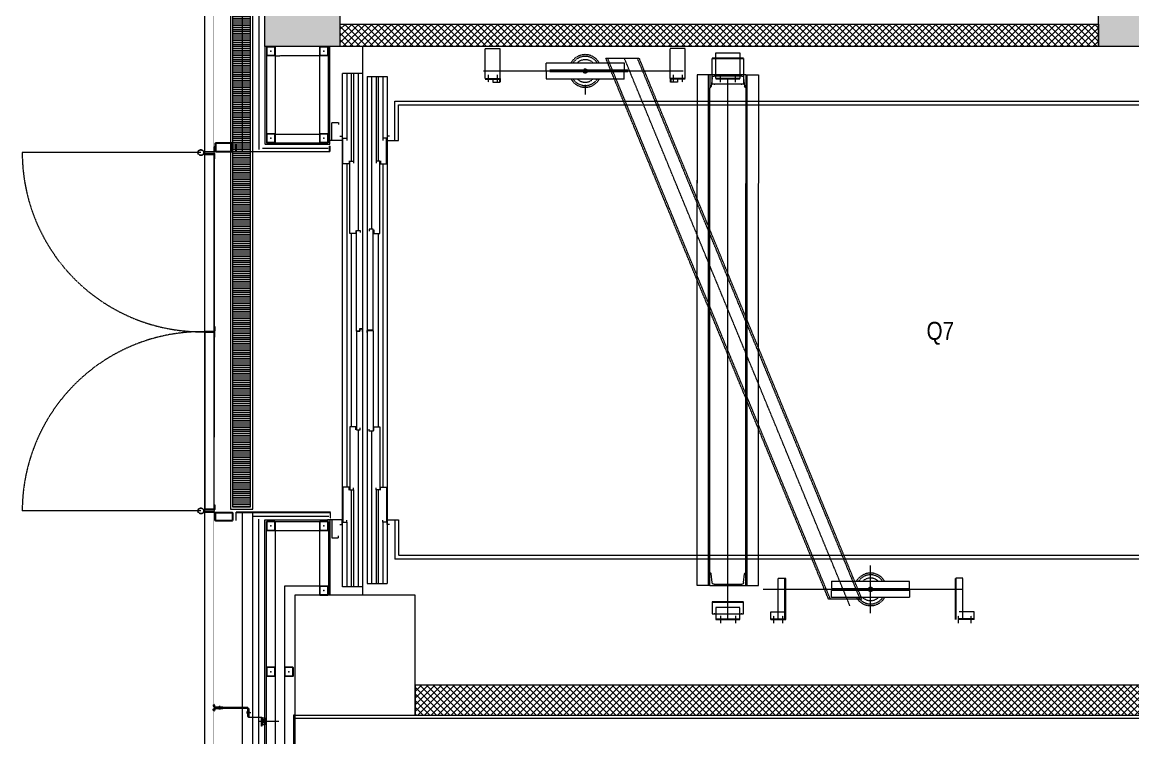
# Model space of a CAD drawing. Extents: x -1457 to 23780, y -2071 to 4205.
# Drawn here: x 1001 to 1740, y 1930 to 2406 of the extents above; entities that cross this region are included whole.
import ezdxf

# ---------------------------------------------------------------- set-up
doc = ezdxf.new("R2010")
doc.units = 0
doc.header["$MEASUREMENT"] = 0
doc.linetypes.add('HIDDEN', pattern=[0.375, 0.25, -0.125])
doc.layers.get('0').update_dxf_attribs({"color": 9, "lineweight": 9})
doc.layers.add('10', color=9, linetype='Continuous', lineweight=9)
doc.layers.add('M-TEFRIS2-015', color=129, linetype='Continuous', lineweight=9)
doc.styles.add('MuuM_TEXT-STANDART', font='ARIALN.TTF')

# ---------------------------------------------------------------- blocks, each defined once
blk = doc.blocks.new('p-ızgara 1')
h = blk.add_hatch()
h.set_pattern_fill('ANSI31', color=256, scale=10, angle=225, style=0)
h.set_pattern_definition([(270, (-1308.5183, 1064.6868), (1.25, -4e-16), [])])
h.paths.add_polyline_path([(1.5, 13.5), (1.5, 1.5), (394.5, 1.5), (394.5, 13.5)])
for points in [[(0, 15), (0, 0), (396, 0), (396, 15)], [(1.5, 13.5), (1.5, 1.5), (394.5, 1.5), (394.5, 13.5)]]:
    blk.add_lwpolyline(points, close=True)
blk = doc.blocks.new('NPU240')
for p, q in [((0, -120), (0, 120)), ((0, 120), (85, 120)), ((9.5, -92.2), (9.5, 92.2)), ((21.4, 105.2), (79.1, 110.2)), ((85, 120), (85, 116.7)), ((0, -120), (85, -120)), ((21.4, -105.2), (79.1, -110.2)), ((85, -120), (85, -116.7))]:
    blk.add_line(p, q)
for centre, radius, start, end in [((22.5, 92.2), 13, 95, 180), ((78.5, 116.7), 6.5, 275, 0), ((22.5, -92.2), 13, 180, 265), ((78.5, -116.7), 6.5, 0, 85)]:
    blk.add_arc(centre, radius, start, end)
blk = doc.blocks.new('p-kolon_80x80')
blk.add_lwpolyline([(-40, -40), (40, -40), (40, 40), (-40, 40)], close=True)
blk = doc.blocks.new('p- alum kaplama profil')
at = {"lineweight": 13}
blk.add_lwpolyline([(7.12, 12.59), (7.12, 26.49)], dxfattribs=at)
at = {"lineweight": 18}
blk.add_lwpolyline([(4.09, 6.16), (-1.41, 6.16), (-1.41, 6.46), (4.09, 6.46, 0.414214), (4.29, 6.66), (4.29, 14.66, -0.414214), (4.79, 15.16), (10.29, 15.16), (10.29, 14.86), (4.79, 14.86, 0.414214), (4.59, 14.66), (4.59, 6.66, -0.414214)], format="xyb", close=True, dxfattribs=at)
at = {"lineweight": 5}
blk.add_lwpolyline([(9.44, 15.16), (4.79, 15.16), (4.79, 17.16), (9.44, 17.16)], close=True, dxfattribs=at)
for points in [[(4.79, 15.16), (9.44, 17.16)], [(9.44, 15.16), (4.79, 17.16)]]:
    blk.add_lwpolyline(points, dxfattribs=at)
blk.add_lwpolyline([(-2.06, 5.56), (-2.06, -2.34), (-2.06, -15.69), (-1.66, -15.69), (-1.66, -2.34), (-1.66, 5.56), (-1.66, 5.56), (-1.66, 5.57), (-1.66, 5.57), (-1.66, 5.58), (-1.66, 5.58), (-1.65, 5.59), (-1.65, 5.59), (-1.65, 5.59), (-1.65, 5.6), (-1.65, 5.6), (-1.64, 5.61), (-1.64, 5.61), (-1.64, 5.62), (-1.64, 5.62), (-1.63, 5.62), (-1.63, 5.63), (-1.63, 5.63), (-1.62, 5.63), (-1.62, 5.64), (-1.61, 5.64), (-1.61, 5.64), (-1.61, 5.64), (-1.6, 5.65), (-1.6, 5.65), (-1.59, 5.65), (-1.59, 5.65), (-1.58, 5.65), (-1.58, 5.65), (-1.57, 5.66), (-1.57, 5.66), (-1.56, 5.66), (-1.56, 5.66), (3.94, 5.66), (3.94, 6.06), (-1.56, 6.06), (-1.58, 6.06), (-1.61, 6.05), (-1.63, 6.05), (-1.66, 6.05), (-1.68, 6.04), (-1.7, 6.03), (-1.73, 6.03), (-1.75, 6.02), (-1.77, 6.01), (-1.79, 6), (-1.82, 5.99), (-1.84, 5.97), (-1.86, 5.96), (-1.88, 5.94), (-1.89, 5.93), (-1.91, 5.91), (-1.93, 5.89), (-1.95, 5.87), (-1.96, 5.85), (-1.97, 5.83), (-1.99, 5.81), (-2, 5.79), (-2.01, 5.77), (-2.02, 5.75), (-2.03, 5.72), (-2.04, 5.7), (-2.04, 5.68), (-2.05, 5.65), (-2.05, 5.63), (-2.06, 5.61), (-2.06, 5.58)], close=True)
blk.add_lwpolyline([(-1.66, -2.34), (-2.06, -2.34)])
for points in [[(-2.36, -10.84), (-2.36, -16.39), (-2.36, -16.39, -0.414214), (-2.51, -16.54), (-2.51, -16.54), (-4.06, -16.54), (-4.06, -16.84), (-2.51, -16.84), (-2.51, -16.84, 0.414214), (-2.06, -16.39), (-2.06, -10.84)], [(-1.36, -10.84), (-1.66, -10.84), (-1.66, -16.39, 0.414214), (-1.21, -16.84), (-1.21, -16.84), (0.34, -16.84), (0.34, -16.54), (-1.21, -16.54), (-1.21, -16.54, -0.414214), (-1.36, -16.39), (-1.36, -16.39)]]:
    blk.add_lwpolyline(points, format="xyb", close=True)
for points in [[(1.05, 6.91, -10), (1.29, 7.56, -10)], [(1.29, 4.93, -10), (1.29, 7.8, -10)], [(1.53, 6.82, -10), (1.29, 7.56, -10)], [(0.67, 5.66, -10), (1.91, 5.66, -10)], [(0.67, 5.66, -10), (0.67, 5.64, -10), (0.67, 5.62, -10), (0.67, 5.6, -10), (0.68, 5.58, -10), (0.68, 5.56, -10), (0.69, 5.54, -10), (0.69, 5.52, -10), (0.7, 5.5, -10), (0.7, 5.48, -10), (0.71, 5.46, -10), (0.72, 5.45, -10), (0.73, 5.43, -10), (0.74, 5.41, -10), (0.75, 5.4, -10), (0.76, 5.38, -10), (0.77, 5.36, -10), (0.79, 5.35, -10), (0.8, 5.33, -10), (0.81, 5.32, -10), (0.83, 5.31, -10), (0.84, 5.29, -10), (0.86, 5.28, -10), (0.87, 5.27, -10), (0.89, 5.26, -10), (0.91, 5.25, -10), (0.92, 5.24, -10), (0.94, 5.23, -10), (0.96, 5.22, -10), (0.98, 5.21, -10), (1, 5.21, -10), (1.02, 5.2, -10), (1.03, 5.2, -10)], [(0.96, 5.66, -10), (0.97, 5.66, -10), (0.97, 5.66, -10), (0.97, 5.66, -10), (0.98, 5.66, -10), (0.98, 5.66, -10), (0.99, 5.66, -10), (0.99, 5.66, -10), (1, 5.66, -10), (1, 5.67, -10), (1, 5.67, -10), (1.01, 5.67, -10), (1.01, 5.67, -10), (1.01, 5.67, -10), (1.02, 5.68, -10), (1.02, 5.68, -10), (1.02, 5.68, -10), (1.03, 5.69, -10), (1.03, 5.69, -10), (1.03, 5.69, -10), (1.04, 5.7, -10), (1.04, 5.7, -10), (1.04, 5.7, -10), (1.04, 5.71, -10), (1.04, 5.71, -10), (1.05, 5.72, -10), (1.05, 5.72, -10), (1.05, 5.72, -10), (1.05, 5.73, -10), (1.05, 5.73, -10), (1.05, 5.74, -10), (1.05, 5.74, -10), (1.05, 5.75, -10)], [(1.61, 6.87, -10), (0.98, 6.96, -10)], [(1.33, 5.85, -10), (0.98, 5.88, -10)], [(1.56, 7.05, -10), (1.02, 7.13, -10)], [(1.03, 5.2, -10), (1.04, 5.2, -10), (1.05, 5.19, -10), (1.05, 5.19, -10), (1.06, 5.19, -10), (1.06, 5.19, -10), (1.07, 5.19, -10), (1.07, 5.19, -10), (1.08, 5.19, -10), (1.08, 5.19, -10), (1.09, 5.19, -10), (1.09, 5.18, -10), (1.1, 5.18, -10), (1.1, 5.18, -10), (1.11, 5.18, -10), (1.11, 5.18, -10), (1.12, 5.18, -10), (1.12, 5.18, -10), (1.13, 5.18, -10), (1.13, 5.18, -10), (1.14, 5.18, -10), (1.15, 5.18, -10), (1.15, 5.18, -10), (1.16, 5.17, -10), (1.16, 5.17, -10), (1.17, 5.17, -10), (1.17, 5.17, -10), (1.18, 5.17, -10), (1.18, 5.17, -10), (1.19, 5.17, -10), (1.19, 5.17, -10), (1.2, 5.17, -10), (1.2, 5.17, -10)], [(1.05, 5.83, -10), (1.05, 6.01, -10)], [(1.05, 5.75, -10), (1.05, 5.83, -10)], [(1.2, 5.17, -10), (1.2, 5.2, -10)], [(1.38, 5.2, -10), (1.2, 5.2, -10)], [(1.29, 6.16, -10), (1.29, 6.26, -10)], [(1.38, 5.17, -10), (1.38, 5.2, -10)], [(1.38, 5.17, -10), (1.38, 5.17, -10), (1.39, 5.17, -10), (1.39, 5.17, -10), (1.4, 5.17, -10), (1.41, 5.17, -10), (1.41, 5.17, -10), (1.42, 5.17, -10), (1.42, 5.17, -10), (1.43, 5.17, -10), (1.43, 5.18, -10), (1.44, 5.18, -10), (1.44, 5.18, -10), (1.45, 5.18, -10), (1.45, 5.18, -10), (1.46, 5.18, -10), (1.46, 5.18, -10), (1.47, 5.18, -10), (1.47, 5.18, -10), (1.48, 5.18, -10), (1.48, 5.18, -10), (1.49, 5.18, -10), (1.5, 5.19, -10), (1.5, 5.19, -10), (1.51, 5.19, -10), (1.51, 5.19, -10), (1.52, 5.19, -10), (1.52, 5.19, -10), (1.53, 5.19, -10), (1.53, 5.19, -10), (1.54, 5.19, -10), (1.54, 5.2, -10), (1.55, 5.2, -10)], [(1.53, 5.75, -10), (1.53, 5.92, -10)], [(1.53, 5.75, -10), (1.53, 5.74, -10), (1.53, 5.74, -10), (1.53, 5.73, -10), (1.53, 5.73, -10), (1.53, 5.72, -10), (1.54, 5.72, -10), (1.54, 5.72, -10), (1.54, 5.71, -10), (1.54, 5.71, -10), (1.54, 5.7, -10), (1.54, 5.7, -10), (1.55, 5.7, -10), (1.55, 5.69, -10), (1.55, 5.69, -10), (1.55, 5.69, -10), (1.56, 5.68, -10), (1.56, 5.68, -10), (1.56, 5.68, -10), (1.57, 5.67, -10), (1.57, 5.67, -10), (1.58, 5.67, -10), (1.58, 5.67, -10), (1.58, 5.67, -10), (1.59, 5.66, -10), (1.59, 5.66, -10), (1.6, 5.66, -10), (1.6, 5.66, -10), (1.6, 5.66, -10), (1.61, 5.66, -10), (1.61, 5.66, -10), (1.62, 5.66, -10), (1.62, 5.66, -10)], [(1.55, 5.2, -10), (1.57, 5.2, -10), (1.59, 5.21, -10), (1.6, 5.21, -10), (1.62, 5.22, -10), (1.64, 5.23, -10), (1.66, 5.24, -10), (1.68, 5.25, -10), (1.69, 5.26, -10), (1.71, 5.27, -10), (1.73, 5.28, -10), (1.74, 5.29, -10), (1.76, 5.31, -10), (1.77, 5.32, -10), (1.78, 5.33, -10), (1.8, 5.35, -10), (1.81, 5.36, -10), (1.82, 5.38, -10), (1.83, 5.4, -10), (1.84, 5.41, -10), (1.85, 5.43, -10), (1.86, 5.45, -10), (1.87, 5.46, -10), (1.88, 5.48, -10), (1.89, 5.5, -10), (1.89, 5.52, -10), (1.9, 5.54, -10), (1.9, 5.56, -10), (1.9, 5.58, -10), (1.91, 5.6, -10), (1.91, 5.62, -10), (1.91, 5.64, -10), (1.91, 5.66, -10)], [(-2.86, -13.04, 0), (-0.86, -13.04, 0)], [(-2.36, -12.52, 0), (-2.4, -12.53, 0), (-2.43, -12.56, 0), (-2.47, -12.58, 0), (-2.5, -12.6, 0), (-2.53, -12.63, 0), (-2.56, -12.66, 0), (-2.59, -12.69, 0), (-2.61, -12.73, 0), (-2.63, -12.76, 0), (-2.65, -12.8, 0), (-2.67, -12.84, 0), (-2.68, -12.88, 0), (-2.69, -12.92, 0), (-2.7, -12.96, 0), (-2.71, -13, 0), (-2.71, -13.04, 0), (-2.71, -13.08, 0), (-2.7, -13.13, 0), (-2.69, -13.17, 0), (-2.68, -13.21, 0), (-2.67, -13.25, 0), (-2.65, -13.28, 0), (-2.63, -13.32, 0), (-2.61, -13.36, 0), (-2.59, -13.39, 0), (-2.56, -13.42, 0), (-2.53, -13.45, 0), (-2.5, -13.48, 0), (-2.47, -13.51, 0), (-2.43, -13.53, 0), (-2.4, -13.55, 0), (-2.36, -13.57, 0)], [(-2.36, -13.04, 0), (-2.36, -12.52, 0)], [(-2.36, -13.04, 0), (-2.36, -12.73, 0)], [(-2.36, -12.73, 0), (-2.36, -13.04, 0)], [(-1.36, -12.73, 0), (-2.36, -12.73, 0)], [(-2.36, -13.04, 0), (-2.36, -13.36, 0)], [(-2.36, -13.04, 0), (-2.36, -13.57, 0)], [(-2.36, -13.36, 0), (-2.36, -13.04, 0)], [(-1.36, -13.36, 0), (-2.36, -13.36, 0)], [(-1.36, -13.04, 0), (-1.36, -12.37, 0)], [(-1.36, -13.72, 0), (-1.32, -13.68, 0), (-1.29, -13.65, 0), (-1.26, -13.61, 0), (-1.23, -13.58, 0), (-1.2, -13.54, 0), (-1.18, -13.5, 0), (-1.16, -13.45, 0), (-1.14, -13.41, 0), (-1.12, -13.37, 0), (-1.1, -13.32, 0), (-1.09, -13.28, 0), (-1.08, -13.23, 0), (-1.07, -13.18, 0), (-1.06, -13.14, 0), (-1.06, -13.09, 0), (-1.06, -13.04, 0), (-1.06, -12.99, 0), (-1.06, -12.95, 0), (-1.07, -12.9, 0), (-1.08, -12.85, 0), (-1.09, -12.81, 0), (-1.1, -12.76, 0), (-1.12, -12.72, 0), (-1.14, -12.67, 0), (-1.16, -12.63, 0), (-1.18, -12.59, 0), (-1.2, -12.55, 0), (-1.23, -12.51, 0), (-1.26, -12.47, 0), (-1.29, -12.43, 0), (-1.32, -12.4, 0), (-1.36, -12.37, 0)], [(-1.36, -13.04, 0), (-1.36, -13.72, 0)], [(-3.84, -17.04, 0), (-3.81, -17.07, 0), (-3.78, -17.1, 0), (-3.75, -17.12, 0), (-3.72, -17.15, 0), (-3.69, -17.17, 0), (-3.66, -17.19, 0), (-3.62, -17.21, 0), (-3.59, -17.23, 0), (-3.55, -17.24, 0), (-3.52, -17.26, 0), (-3.48, -17.27, 0), (-3.44, -17.28, 0), (-3.4, -17.28, 0), (-3.36, -17.29, 0), (-3.32, -17.29, 0), (-3.29, -17.29, 0), (-3.25, -17.29, 0), (-3.21, -17.29, 0), (-3.17, -17.28, 0), (-3.13, -17.28, 0), (-3.09, -17.27, 0), (-3.06, -17.26, 0), (-3.02, -17.24, 0), (-2.98, -17.23, 0), (-2.95, -17.21, 0), (-2.91, -17.19, 0), (-2.88, -17.17, 0), (-2.85, -17.15, 0), (-2.82, -17.12, 0), (-2.79, -17.1, 0), (-2.76, -17.07, 0), (-2.73, -17.04, 0)], [(-3.29, -17.04, 0), (-3.84, -17.04, 0)], [(-2.85, -16.54, 0), (-2.86, -16.51, 0), (-2.87, -16.47, 0), (-2.89, -16.44, 0), (-2.91, -16.41, 0), (-2.93, -16.38, 0), (-2.96, -16.35, 0), (-2.98, -16.33, 0), (-3.01, -16.31, 0), (-3.04, -16.29, 0), (-3.07, -16.27, 0), (-3.11, -16.25, 0), (-3.14, -16.24, 0), (-3.18, -16.23, 0), (-3.21, -16.22, 0), (-3.25, -16.22, 0), (-3.29, -16.22, 0), (-3.32, -16.22, 0), (-3.36, -16.22, 0), (-3.39, -16.23, 0), (-3.43, -16.24, 0), (-3.46, -16.25, 0), (-3.5, -16.27, 0), (-3.53, -16.29, 0), (-3.56, -16.31, 0), (-3.59, -16.33, 0), (-3.61, -16.35, 0), (-3.64, -16.38, 0), (-3.66, -16.41, 0), (-3.68, -16.44, 0), (-3.7, -16.47, 0), (-3.71, -16.51, 0), (-3.73, -16.54, 0)], [(-3.29, -16.54, 0), (-3.73, -16.54, 0)], [(-3.29, -16.54, 0), (-3.55, -16.54, 0)], [(-3.55, -16.54, 0), (-3.29, -16.54, 0)], [(-3.55, -17.04, 0), (-3.55, -16.54, 0)], [(-3.29, -17.54, 0), (-3.29, -16.04, 0)], [(-3.29, -16.54, 0), (-2.85, -16.54, 0)], [(-3.29, -16.54, 0), (-3.03, -16.54, 0)], [(-3.03, -16.54, 0), (-3.29, -16.54, 0)], [(-3.29, -17.04, 0), (-2.73, -17.04, 0)], [(-3.03, -17.04, 0), (-3.03, -16.54, 0)], [(-0.56, -17.04, 0), (-1.11, -17.04, 0)], [(0, -17.04, 0), (-0.03, -17.07, 0), (-0.06, -17.1, 0), (-0.09, -17.12, 0), (-0.12, -17.15, 0), (-0.15, -17.17, 0), (-0.18, -17.19, 0), (-0.22, -17.21, 0), (-0.25, -17.23, 0), (-0.29, -17.24, 0), (-0.33, -17.26, 0), (-0.36, -17.27, 0), (-0.4, -17.28, 0), (-0.44, -17.28, 0), (-0.48, -17.29, 0), (-0.52, -17.29, 0), (-0.56, -17.29, 0), (-0.59, -17.29, 0), (-0.63, -17.29, 0), (-0.67, -17.28, 0), (-0.71, -17.28, 0), (-0.75, -17.27, 0), (-0.79, -17.26, 0), (-0.82, -17.24, 0), (-0.86, -17.23, 0), (-0.89, -17.21, 0), (-0.93, -17.19, 0), (-0.96, -17.17, 0), (-0.99, -17.15, 0), (-1.02, -17.12, 0), (-1.05, -17.1, 0), (-1.08, -17.07, 0), (-1.11, -17.04, 0)], [(-1, -16.54, 0), (-0.98, -16.51, 0), (-0.97, -16.47, 0), (-0.95, -16.44, 0), (-0.93, -16.41, 0), (-0.91, -16.38, 0), (-0.88, -16.35, 0), (-0.86, -16.33, 0), (-0.83, -16.31, 0), (-0.8, -16.29, 0), (-0.77, -16.27, 0), (-0.73, -16.25, 0), (-0.7, -16.24, 0), (-0.66, -16.23, 0), (-0.63, -16.22, 0), (-0.59, -16.22, 0), (-0.56, -16.22, 0), (-0.52, -16.22, 0), (-0.48, -16.22, 0), (-0.45, -16.23, 0), (-0.41, -16.24, 0), (-0.38, -16.25, 0), (-0.34, -16.27, 0), (-0.31, -16.29, 0), (-0.28, -16.31, 0), (-0.25, -16.33, 0), (-0.23, -16.35, 0), (-0.2, -16.38, 0), (-0.18, -16.41, 0), (-0.16, -16.44, 0), (-0.14, -16.47, 0), (-0.13, -16.51, 0), (-0.12, -16.54, 0)], [(-0.56, -16.54, 0), (-1, -16.54, 0)], [(-0.56, -16.54, 0), (-0.82, -16.54, 0)], [(-0.82, -16.54, 0), (-0.56, -16.54, 0)], [(-0.82, -17.04, 0), (-0.82, -16.54, 0)], [(-0.56, -17.54, 0), (-0.56, -16.04, 0)], [(-0.56, -16.54, 0), (-0.3, -16.54, 0)], [(-0.56, -16.54, 0), (-0.12, -16.54, 0)], [(-0.3, -16.54, 0), (-0.56, -16.54, 0)], [(-0.56, -17.04, 0), (0, -17.04, 0)], [(-0.3, -17.04, 0), (-0.3, -16.54, 0)]]:
    blk.add_polyline3d(points)
blk = doc.blocks.new('k-giriş portal kutusu')
at = {"layer": '10'}
for p, q in [((-6, 5.4375), (-6, 0.5625)), ((-5.46, 5.2125), (-5.46, 0.7875)), ((5.4375, 6), (-5.4375, 6)), ((-5.4375, 0), (5.4375, 0)), ((5.1225, 5.55), (-5.1225, 5.55)), ((-5.1225, 0.45), (5.1225, 0.45)), ((5.46, 0.7875), (5.46, 5.2125)), ((6, 0.5625), (6, 5.4375))]:
    blk.add_line(p, q, dxfattribs=at)
for centre, radius, start, end in [((-5.4375, 5.4375), 0.5625, 90, 180), ((-5.4375, 0.5625), 0.5625, 180, 270), ((-5.1225, 5.2125), 0.3375, 90, 180), ((-5.1225, 0.7875), 0.3375, 180, 270), ((5.1225, 5.2125), 0.3375, 0, 90), ((5.1225, 0.7875), 0.3375, 270, 0), ((5.4375, 5.4375), 0.5625, 0, 90), ((5.4375, 0.5625), 0.5625, 270, 0)]:
    blk.add_arc(centre, radius, start, end, dxfattribs=at)
blk = doc.blocks.new('prf-60x60')
for points in [[(-2.5, -6), (2.5, -6, 0.414214), (3, -5.5), (3, -0.5, 0.414214), (2.5, 0), (-2.5, 0, 0.414214), (-3, -0.5), (-3, -5.5, 0.414214)], [(-2.5, -5.7), (2.5, -5.7, 0.414214), (2.7, -5.5), (2.7, -0.5, 0.414214), (2.5, -0.3), (-2.5, -0.3, 0.414214), (-2.7, -0.5), (-2.7, -5.5, 0.414214)]]:
    blk.add_lwpolyline(points, format="xyb", close=True)
at = {"color": 252}
blk.add_point((0, -3), dxfattribs=at)

msp = doc.modelspace()

# ---------------------------------------------------------------- hatches: boundary and pattern name
at = {"layer": 'M-TEFRIS2-015', "linetype": 'HIDDEN', "lineweight": 0}
h = msp.add_hatch(dxfattribs=at)
h.set_pattern_fill('ANSI37', color=256, scale=25, style=0)
h.set_pattern_definition([(45, (5131.4063, 52565), (-2.2097087, 2.2097087), []), (135, (5131.4063, 52565), (-2.2097087, -2.2097087), [])])
h.paths.add_polyline_path([(1182.5, 2825), (1182.5, 2865), (1162.5, 2865), (1162.5, 2825)])
h.paths.add_polyline_path([(1212.5, 2405), (1212.5, 2390), (1717.5, 2390), (1717.5, 2405)])
h = msp.add_hatch(dxfattribs=at)
h.set_pattern_fill('ANSI33', color=256, scale=25, style=0)
h.paths.add_polyline_path([(1222.5, 2515), (1757.5, 2515), (1757.5, 2430), (1962.5, 2430), (1962.5, 2390), (1717.5, 2390), (1717.5, 2475), (1212.5, 2475), (1212.5, 2390), (1162.5, 2390), (1162.5, 2515), (1162.5, 2825), (1962.5, 2825), (1962.5, 2785), (1212.5, 2785), (1212.5, 2515)])
h = msp.add_hatch(dxfattribs=at)
h.set_pattern_fill('ANSI37', color=256, scale=25, style=0)
h.paths.add_polyline_path([(1262.5, 1945), (1882.5, 1945), (1882.5, 1965), (1262.5, 1965)])

# ---------------------------------------------------------------- linework, layer by layer
for p, q in [((1309.25, 2368.8), (1309.25, 2388.8)), ((1309.25, 2388.8), (1319.25, 2388.8)), ((1319.25, 2368.8), (1319.25, 2388.8)), ((1442.25, 2388.8), (1432.25, 2388.8)), ((1432.25, 2368.8), (1432.25, 2388.8)), ((1442.25, 2368.8), (1442.25, 2388.8)), ((1537.75, 2022.37), (1389.47, 2382.25)), ((1389.47, 2382.25), (1411.76, 2382.25)), ((1538.76, 2022.8), (1390.66, 2382.25)), ((1551.96, 2017.93), (1401.86, 2382.25)), ((1558.85, 2022.34), (1410.74, 2381.82)), ((1560.04, 2022.37), (1411.76, 2382.25)), ((1460.25, 2382.5), (1481.25, 2382.5)), ((1460.25, 2365), (1460.25, 2382)), ((1460.25, 2382), (1481.25, 2382)), ((1462.75, 2385.8), (1478.75, 2385.8)), ((1462.75, 2368.8), (1462.75, 2385.8)), ((1478.75, 2385.8), (1478.75, 2368.8)), ((1481.25, 2382), (1481.25, 2365)), ((1308, 2373.8), (1441, 2373.8)), ((1349.75, 2379.3), (1401.75, 2379.3)), ((1349.75, 2374.3), (1349.75, 2379.3)), ((1404.25, 2374.3), (1352.25, 2374.3)), ((1401.75, 2379.3), (1401.75, 2374.3)), ((1227.5, 2372), (1214, 2372)), ((1214, 2372), (1214, 2030.5)), ((1217, 2372), (1217, 2329)), ((1220, 2372), (1220, 2313.8)), ((1221.5, 2372), (1221.5, 2313.8)), ((1224.5, 2372), (1224.5, 2267.6)), ((1227.5, 2372), (1227.5, 2030.5)), ((1230.5, 2370), (1244, 2370)), ((1230.5, 2370), (1230.5, 2032.5)), ((1233.5, 2370), (1233.5, 2268.45)), ((1236.5, 2370), (1236.5, 2313.8)), ((1238, 2370), (1238, 2313.8)), ((1241, 2370), (1241, 2329)), ((1244, 2370), (1244, 2032.5)), ((1309.25, 2368.8), (1319.25, 2368.8)), ((1309.25, 2368.3), (1319.25, 2368.3)), ((1311.25, 2371.3), (1311.25, 2366.3)), ((1314.25, 2368.8), (1314.25, 2366.3)), ((1314.25, 2366.3), (1319.25, 2366.3)), ((1317.25, 2371.3), (1317.25, 2366.3)), ((1318.65, 2368.8), (1318.65, 2366.3)), ((1319.25, 2368.8), (1319.25, 2366.3)), ((1349.75, 2373.3), (1349.75, 2368.3)), ((1401.75, 2368.3), (1349.75, 2368.3)), ((1404.25, 2373.3), (1352.25, 2373.3)), ((1401.75, 2368.3), (1401.75, 2373.3)), ((1432.25, 2368.8), (1432.25, 2366.3)), ((1442.25, 2368.8), (1432.25, 2368.8)), ((1442.25, 2368.3), (1432.25, 2368.3)), ((1437.25, 2366.3), (1432.25, 2366.3)), ((1432.85, 2368.8), (1432.85, 2366.3)), ((1434.25, 2371.3), (1434.25, 2366.3)), ((1437.25, 2368.8), (1437.25, 2366.3)), ((1440.25, 2371.3), (1440.25, 2366.3)), ((1450.25, 2371.3), (1450.25, 2298.8)), ((1458.75, 2371.3), (1450.25, 2371.3)), ((1457.85, 2031.3), (1457.85, 2371.3)), ((1478.75, 2368.8), (1462.75, 2368.8)), ((1478.75, 2368.3), (1462.75, 2368.3)), ((1465.75, 2366.3), (1465.75, 2371.3)), ((1470.75, 2008.8), (1470.75, 2368.8)), ((1475.75, 2366.3), (1475.75, 2371.3)), ((1482.75, 2371.3), (1491.25, 2371.3)), ((1483.65, 2031.3), (1483.65, 2371.3)), ((1491.25, 2371.3), (1491.25, 2298.8)), ((1375.75, 2364.65), (1375.75, 2357.95)), ((1458.75, 2031.3), (1458.75, 2362.8)), ((1481.25, 2365), (1460.25, 2365)), ((1482.75, 2362.8), (1482.75, 2298.8)), ((1249, 2353.8), (1899, 2353.8)), ((1249, 2327.5), (1249, 2353.8)), ((1251.5, 2351.3), (1896.5, 2351.3)), ((1251.5, 2327.5), (1251.5, 2351.3)), ((1207, 2327.5), (1204, 2327.5)), ((1249, 2327.5), (1251.5, 2327.5)), ((1491.25, 2318.8), (1491.25, 2298.8)), ((1217, 2312), (1217, 2096.8)), ((1241, 2312), (1241, 2096.8)), ((1450.25, 2031.3), (1450.25, 2301.3)), ((1482.75, 2031.3), (1482.75, 2298.8)), ((1491.25, 2031.3), (1491.25, 2298.8)), ((1220, 2265.6), (1220, 2137)), ((1238, 2265.6), (1238, 2137)), ((1224.5, 2135), (1224.5, 2030.5)), ((1233.5, 2134.15), (1233.5, 2032.5)), ((1220, 2095), (1220, 2030.5)), ((1221.5, 2095), (1221.5, 2030.5)), ((1236.5, 2095), (1236.5, 2032.5)), ((1238, 2095), (1238, 2032.5)), ((1207, 2075), (1204, 2075)), ((1217, 2073.5), (1217, 2030.5)), ((1241, 2073.5), (1241, 2032.5)), ((1249, 2075), (1251.5, 2075)), ((1249, 2075), (1249, 2048.8)), ((1251.5, 2075), (1251.5, 2051.3)), ((1899, 2048.8), (1249, 2048.8)), ((1896.5, 2051.3), (1251.5, 2051.3)), ((1565.75, 2012.95), (1565.75, 2044.65)), ((1504.25, 2008.8), (1504.25, 2036.3)), ((1504.25, 2036.3), (1509.25, 2036.3)), ((1508.65, 2008.8), (1508.65, 2036.3)), ((1509.25, 2008.8), (1509.25, 2036.3)), ((1539.75, 2034.3), (1591.75, 2034.3)), ((1539.75, 2034.3), (1539.75, 2029.3)), ((1591.75, 2029.3), (1591.75, 2034.3)), ((1622.25, 2008.8), (1622.25, 2036.3)), ((1627.25, 2036.3), (1622.25, 2036.3)), ((1622.85, 2008.8), (1622.85, 2036.3)), ((1627.25, 2008.8), (1627.25, 2036.3)), ((1227.5, 2030.5), (1214, 2030.5)), ((1244, 2032.5), (1230.5, 2032.5)), ((1458.75, 2031.3), (1450.25, 2031.3)), ((1482.75, 2031.3), (1491.25, 2031.3)), ((1627.25, 2028.8), (1494.25, 2028.8)), ((1539.75, 2029.3), (1591.75, 2029.3)), ((1539.75, 2023.3), (1539.75, 2028.3)), ((1539.75, 2028.3), (1591.75, 2028.3)), ((1591.75, 2028.3), (1591.75, 2023.3)), ((1460.25, 2020.6), (1460.25, 2012.6)), ((1481.25, 2020.6), (1460.25, 2020.6)), ((1481.25, 2020.1), (1460.25, 2020.1)), ((1481.25, 2012.6), (1481.25, 2020.6)), ((1560.05, 2022.34), (1537.75, 2022.37)), ((1591.75, 2023.3), (1539.75, 2023.3)), ((1460.25, 2012.6), (1481.25, 2012.6)), ((1462.75, 2016.8), (1462.75, 2008.8)), ((1478.75, 2016.8), (1462.75, 2016.8)), ((1465.75, 2011.3), (1465.75, 2006.3)), ((1475.75, 2011.3), (1475.75, 2006.3)), ((1478.75, 2008.8), (1478.75, 2016.8)), ((1499.25, 2013.8), (1509.25, 2013.8)), ((1499.25, 2008.8), (1499.25, 2013.8)), ((1501.25, 2006.3), (1501.25, 2011.3)), ((1507.25, 2006.3), (1507.25, 2011.3)), ((1509.25, 2008.8), (1509.25, 2013.8)), ((1622.25, 2008.8), (1622.25, 2013.8)), ((1624.25, 2006.3), (1624.25, 2011.3)), ((1634.75, 2013.8), (1624.75, 2013.8)), ((1632.75, 2006.3), (1632.75, 2011.3)), ((1634.75, 2008.8), (1634.75, 2013.8)), ((1462.75, 2009.3), (1478.75, 2009.3)), ((1462.75, 2008.8), (1478.75, 2008.8)), ((1499.25, 2009.3), (1509.25, 2009.3)), ((1499.25, 2008.8), (1509.25, 2008.8)), ((1634.75, 2009.3), (1624.75, 2009.3)), ((1634.75, 2008.8), (1624.75, 2008.8))]:
    msp.add_line(p, q, dxfattribs=at)
for points in [[(1147.5, 2320), (1147.5, 2870)], [(1154.5, 2320), (1154.5, 2870)], [(1158.27, 2870), (1158.5, 2321.56), (1158.5, 2321.56)], [(1122.5, 2070), (1122.5, 2865)], [(1162.5, 2390), (1162.5, 2865), (1182.5, 2865), (1182.5, 2825)], [(1182.5, 1943), (1964.5, 1943), (1964.5, 2480), (1962.5, 2480)], [(1212.5, 2405), (1717.5, 2405), (1717.5, 2390), (1182.5, 2390)], [(1162.5, 2390), (1162.5, 2325), (1205.76, 2325), (1205.76, 2390)], [(1163.5, 2390), (1163.5, 2326), (1204.76, 2326), (1204.76, 2390)], [(1227.5, 2390), (1227.5, 2025)], [(1212.5, 2330.5), (1214, 2330.5), (1214, 2327.5), (1207, 2327.5), (1207, 2339.5), (1211.5, 2339.5), (1211.5, 2338)], [(1245.5, 2330.5), (1244, 2330.5), (1244, 2327.5), (1249, 2327.5)], [(1160.94, 2322.5), (1204.68, 2322.5)], [(1218.5, 2314), (1218.5, 2312), (1214.5, 2312), (1214.5, 2329), (1217, 2329), (1217, 2327.5)], [(1239.5, 2314), (1239.5, 2312), (1243.5, 2312), (1243.5, 2329), (1241, 2329), (1241, 2327.5)], [(1119.88, 2319.47), (1000.92, 2319.47)], [(1122.5, 2200.24), (1122.5, 2200.24), (1122.5, 2318.17), (1128.82, 2318.17)], [(1128.48, 2318.17), (1128.48, 2200.54)], [(1128.79, 2318.17), (1128.79, 2318.17), (1128.79, 2318.17), (1128.79, 2130.11)], [(1128.48, 2313.17), (1128.48, 2195.54)], [(1223, 2267.6), (1223, 2265.6), (1219, 2265.6), (1219, 2313.8), (1221.5, 2313.8), (1221.5, 2312.3)], [(1235, 2268.1), (1235, 2265.6), (1239, 2265.6), (1239, 2313.8), (1236.5, 2313.8), (1236.5, 2312.3)], [(1128.79, 2082.31), (1128.79, 2082.31), (1128.79, 2082.31), (1128.79, 2270.38)], [(1227.5, 2203.6), (1227.5, 2202.1), (1225.5, 2202.1), (1225.5, 2200.6), (1223.5, 2200.6), (1223.5, 2267.6), (1226, 2267.6), (1226, 2266.1)], [(1227.5, 2264.78), (1227.5, 2025)], [(1227.5, 2264.78), (1227.5, 2025)], [(1230.5, 2202.95), (1230.5, 2201.45), (1234.5, 2201.45), (1234.5, 2268.45), (1232, 2268.45), (1232, 2266.95)], [(1122.5, 2200.24), (1122.5, 2200.24), (1122.5, 2082.31), (1128.82, 2082.31)], [(1128.48, 2199.94), (1128.48, 2082.31)], [(1227.5, 2200.5), (1227.5, 2202), (1225.6, 2202), (1225.6, 2200.5), (1223.5, 2200.5), (1223.5, 2135), (1226, 2135), (1226, 2136.5)], [(1230.5, 2199.65), (1230.5, 2201.15), (1234.5, 2201.15), (1234.5, 2134.15), (1232, 2134.15), (1232, 2135.65)], [(1223, 2135), (1223, 2137), (1219, 2137), (1219, 2095), (1221.5, 2095), (1221.5, 2096.5)], [(1235, 2134.5), (1235, 2137), (1239, 2137), (1239, 2095), (1236.5, 2095), (1236.5, 2096.5)], [(1218.5, 2094.8), (1218.5, 2096.8), (1214.5, 2096.8), (1214.5, 2073.5), (1217, 2073.5), (1217, 2075)], [(1239.5, 2094.8), (1239.5, 2096.8), (1243.5, 2096.8), (1243.5, 2073.5), (1241, 2073.5), (1241, 2075)], [(1119.88, 2081.01), (1000.92, 2081.01)], [(1147.5, 1825), (1147.5, 2079.8)], [(1154.5, 1825), (1154.5, 2080)], [(1154.5, 2077.5), (1205.18, 2077.5)], [(1158.5, 1827.5), (1158.38, 2075.5), (1158.38, 2075.5)], [(1162.5, 2075), (1205.76, 2075), (1205.76, 2025)], [(1182.5, 1945), (1182.5, 1830), (1162.5, 1830), (1162.5, 2075)], [(1163.5, 2074), (1204.76, 2074), (1204.76, 2025)], [(1182.5, 1945), (1181.5, 1945), (1181.5, 1831), (1163.5, 1831), (1163.5, 2074)], [(1169.5, 2068), (1198.76, 2068), (1198.76, 2031), (1175.5, 2031), (1175.5, 1837), (1169.5, 1837), (1169.5, 2071)], [(1212.5, 2072), (1214, 2072), (1214, 2075), (1207, 2075), (1207, 2063), (1211.5, 2063), (1211.5, 2064.5)], [(1245.5, 2072), (1244, 2072), (1244, 2075), (1249, 2075)], [(1122.5, 1830), (1122.5, 2070)]]:
    msp.add_lwpolyline(points, dxfattribs=at)
for points, const_width in [([(1151.5, 2320), (1151.5, 2870)], 0.1), ([(1128.5, 2070), (1128.5, 2865)], 0.2), ([(1151.5, 1825), (1151.5, 2075)], 0.1), ([(1128.5, 1830), (1128.5, 2070)], 0.2)]:
    msp.add_lwpolyline(points, dxfattribs=dict(at, const_width=const_width))
for points in [[(1222.5, 2515), (1757.5, 2515), (1757.5, 2430), (1962.5, 2430), (1962.5, 2390), (1717.5, 2390), (1717.5, 2475), (1212.5, 2475), (1212.5, 2390), (1162.5, 2390), (1162.5, 2515), (1162.5, 2825), (1962.5, 2825), (1962.5, 2785), (1212.5, 2785), (1212.5, 2515)], [(1198.76, 2331.5), (1169.5, 2331.47), (1169.5, 2383.97), (1198.76, 2384)], [(1205.76, 2323.83), (1205.76, 2319.98), (1143.26, 2319.98), (1143.26, 2325.29), (1143.46, 2325.29), (1143.46, 2320.2), (1161.07, 2320.2), (1205.53, 2320.2), (1205.53, 2323.86), (1205.53, 2323.86), (1205.53, 2323.86)], [(1206.26, 2076.35), (1206.26, 2080.2), (1143.26, 2080.2), (1143.26, 2074.89), (1143.46, 2074.89), (1143.46, 2079.97), (1161.07, 2079.97), (1206.03, 2079.97), (1206.03, 2076.32), (1206.03, 2076.32), (1206.03, 2076.32)], [(1262.5, 1945), (1882.5, 1945), (1882.5, 1965), (1262.5, 1965)], [(1947.5, 1845), (1182.5, 1845), (1182.5, 1945), (1947.5, 1945)]]:
    msp.add_lwpolyline(points, close=True, dxfattribs=at)
for points in [[(1122.5, 2319.98), (1122.5, 2320.28), (1128.67, 2320.28, 0.414268), (1128.82, 2320.43), (1128.82, 2323.53), (1129.12, 2323.53), (1129.12, 2320.43, -0.414207), (1128.67, 2319.98), (1122.5, 2319.98)], [(1122.5, 2318.97), (1122.5, 2318.67), (1128.67, 2318.67, -0.414268), (1128.82, 2318.52), (1128.82, 2315.42), (1129.12, 2315.42), (1129.12, 2318.52, 0.414207), (1128.67, 2318.97), (1122.5, 2318.97)], [(1122.5, 2200.24), (1122.5, 2200.54), (1128.64, 2200.54, 0.414268), (1128.79, 2200.69), (1128.79, 2203.79), (1129.09, 2203.79), (1129.09, 2200.69, -0.414207), (1128.64, 2200.24), (1122.5, 2200.24)], [(1122.5, 2200.24), (1122.5, 2200.54), (1128.64, 2200.54, 0.414268), (1128.79, 2200.69), (1128.79, 2203.79), (1129.09, 2203.79), (1129.09, 2200.69, -0.414207), (1128.64, 2200.24), (1122.5, 2200.24)], [(1122.5, 2200.24), (1122.5, 2199.94), (1128.64, 2199.95, -0.414268), (1128.79, 2199.8), (1128.79, 2196.7), (1129.09, 2196.7), (1129.09, 2199.8, 0.414207), (1128.64, 2200.25), (1122.5, 2200.24)], [(1122.5, 2200.24), (1122.5, 2199.94), (1128.64, 2199.94, -0.414268), (1128.79, 2199.79), (1128.79, 2196.69), (1129.09, 2196.69), (1129.09, 2199.79, 0.414207), (1128.64, 2200.24), (1122.5, 2200.24)], [(1122.5, 2081.52), (1122.5, 2081.82), (1128.67, 2081.82, 0.414268), (1128.82, 2081.97), (1128.82, 2085.07), (1129.12, 2085.07), (1129.12, 2081.97, -0.414207), (1128.67, 2081.52), (1122.5, 2081.52)], [(1122.5, 2080.51), (1122.5, 2080.21), (1128.67, 2080.21, -0.414268), (1128.82, 2080.06), (1128.82, 2076.96), (1129.12, 2076.96), (1129.12, 2080.06, 0.414207), (1128.67, 2080.51), (1122.5, 2080.51)]]:
    msp.add_lwpolyline(points, format="xyb", dxfattribs=at)
for centre, radius in [((1375.75, 2373.8), 1.5), ((1119.88, 2319.47), 2), ((1119.88, 2319.47), 1.8), ((1119.88, 2081.01), 2), ((1119.88, 2081.01), 1.8), ((1565.75, 2028.8), 1.5)]:
    msp.add_circle(centre, radius, dxfattribs=at)
for centre, radius, start, end in [((1375.75, 2373.8), 10.85, 30.45839, 149.54161), ((1375.75, 2373.8), 9.7, 34.54201, 145.45799), ((1375.75, 2373.8), 7.5, 47.16657, 132.83343), ((1375.75, 2373.8), 10.85, 210.45839, 329.54161), ((1375.75, 2373.8), 9.7, 214.54201, 325.45799), ((1375.75, 2373.8), 7.5, 227.16657, 312.83343), ((4088.57, -323.37), 2647.53, 80.45701, 156.55486), ((1120.39, 2319.69), 119.47, 180.10494, 271.01373), ((1120.39, 2080.8), 119.47, 88.98627, 179.89506), ((1565.75, 2028.8), 10.85, 30.45839, 149.54161), ((1565.75, 2028.8), 9.7, 34.54201, 145.45799), ((1565.75, 2028.8), 7.5, 47.16657, 132.83343), ((1565.75, 2028.8), 10.85, 210.45839, 329.54161), ((1565.75, 2028.8), 9.7, 214.54201, 325.45799), ((1565.75, 2028.8), 7.5, 227.16657, 312.83343)]:
    msp.add_arc(centre, radius, start, end, dxfattribs=at)
for p in [(1479.75, 2382), (1461.75, 2365), (1479.75, 2365), (1479.75, 2365), (1479.75, 2365), (1461.75, 2020.6), (1461.75, 2012.6), (1461.75, 2012.6), (1461.75, 2012.6), (1479.75, 2012.6)]:
    msp.add_point(p, dxfattribs=at)

# ---------------------------------------------------------------- block references
for name, p, rotation in [('p-ızgara 1', (1154.5, 2082.2), 90), ('p- alum kaplama profil', (1145.34, 1948.14), 270)]:
    msp.add_blockref(name, p, dxfattribs=dict(at, rotation=rotation))
for name, p in [('prf-60x60', (1166.5, 2390)), ('prf-60x60', (1201.76, 2390)), ('prf-60x60', (1166.5, 2332)), ('prf-60x60', (1201.76, 2332)), ('k-giriş portal kutusu', (1135.2, 2319.98)), ('prf-60x60', (1166.5, 2074)), ('prf-60x60', (1201.76, 2074)), ('prf-60x60', (1201.76, 2031)), ('p-kolon_80x80', (1222.5, 1985)), ('prf-60x60', (1166.5, 1977)), ('prf-60x60', (1178.5, 1977))]:
    msp.add_blockref(name, p, dxfattribs=at)
at = {"layer": 'M-TEFRIS2-015', "linetype": 'HIDDEN', "lineweight": 0, "xscale": -0.0999999999985448, "yscale": 0.0999999999994543, "zscale": 0.0999999999994543}
for p, rotation in [((1470.75, 2371.3), 90), ((1470.75, 2031.3), 270)]:
    msp.add_blockref('NPU240', p, dxfattribs=dict(at, rotation=rotation))
at = {"layer": 'M-TEFRIS2-015', "linetype": 'HIDDEN', "lineweight": 0, "xscale": -1, "rotation": 180}
msp.add_blockref('k-giriş portal kutusu', (1135.2, 2080.2), dxfattribs=at)

# ---------------------------------------------------------------- texts
at = {"layer": 'M-TEFRIS2-015', "linetype": 'HIDDEN', "lineweight": 0, "style": 'MuuM_TEXT-STANDART'}
msp.add_text('Q7', height=12, dxfattribs=at).set_placement((1603.01, 2194.83))

doc.saveas('drawing.dxf')
